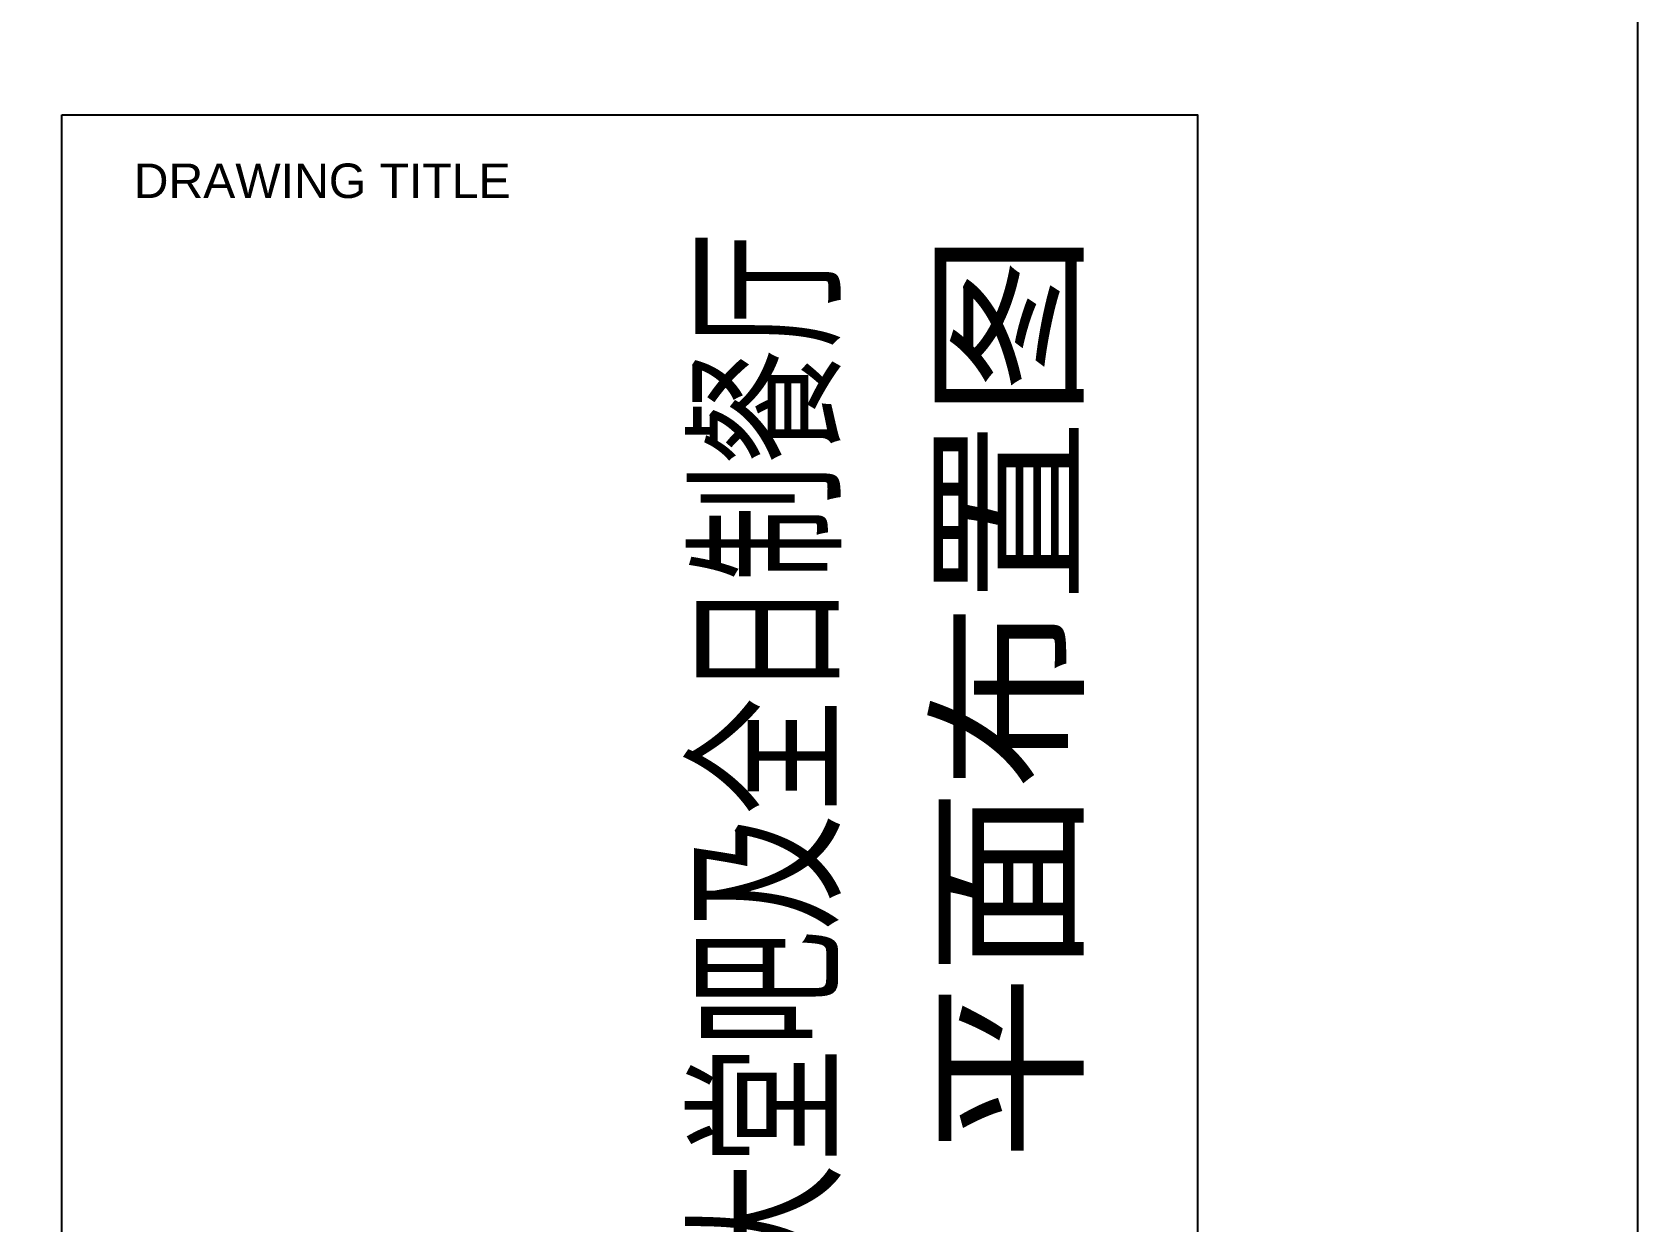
# Model space of a CAD drawing. Header units: millimetres. Extents: x 14385 to 129787, y 107826 to 186798.
# Drawn here: x 86758.3 to 86823.9, y 139992.1 to 140040.7 of the extents above; entities that cross this region are included whole.
import ezdxf
from ezdxf.enums import TextEntityAlignment as Align

# ---------------------------------------------------------------- set-up
doc = ezdxf.new("R2010")
doc.units = ezdxf.units.MM
doc.header["$LTSCALE"] = 1000
doc.layers.add('IDS-TEXT', color=50, linetype='Continuous')
doc.layers.add('TK', color=1, linetype='Continuous')
doc.styles.add('Arial', font='arial.ttf')
doc.styles.add('黑体', font='simhei.ttf', dxfattribs={"width": 0.8})

# ---------------------------------------------------------------- blocks, each defined once
blk = doc.blocks.new('A$C56D03EAD')
at = {"color": 150, "linetype": 'Continuous', "style": '黑体', "width": 1.652174, "flags": 8}
for p, p2 in [((-46.815, 154.551), (-46.815, 352.575)), ((-32.806, 154.551), (-32.806, 352.575))]:
    blk.add_attdef('五层405号套房天花布置图000000000000000', text='', height=7.206, rotation=90, dxfattribs=at).set_placement(p, p2, align=Align.FIT)
at = {"color": 150, "linetype": 'Continuous', "style": '黑体', "flags": 8}
for p in [(-84.266, 154.613), (-69.252, 154.613)]:
    blk.add_attdef('五层405号套房天花布置图', text='', height=7.206, rotation=90, dxfattribs=at).set_placement(p, align=Align.TOP_LEFT)
at = {"color": 150, "style": 'Arial', "flags": 8}
for tag, p in [('1:50', (-69.7, 71.399)), ('2009-11-28', (-47.688, 71.547))]:
    blk.add_attdef(tag, p, '', height=2.882, dxfattribs=at)
blk.add_attdef('RC-405', text='', height=12.01, dxfattribs=at).set_placement((-57.435, 35.107), align=Align.MIDDLE)
blk = doc.blocks.new('FSAFDSAFSAD')
at = {"layer": 'TK', "color": 255}
blk.add_lwpolyline([(-187.354, 2036.091), (-1376.354, 2036.091), (-1376.354, 1195.091), (-187.354, 1195.091)], close=True, dxfattribs=at)
at = {"layer": 'TK', "color": 150}
blk.add_lwpolyline([(-278.434, 1552.706), (-212.802, 1552.706), (-212.802, 1346.814), (-278.434, 1346.814)], close=True, dxfattribs=at)
at = {"layer": 'TK', "color": 2, "style": 'Arial'}
blk.add_text('DRAWING TITLE', height=1.99004, dxfattribs=at).set_placement((-274.272, 1547.901))

msp = doc.modelspace()

# ---------------------------------------------------------------- block references
at = {"layer": 'IDS-TEXT', "color": 150}
ref = msp.add_blockref('A$C56D03EAD', (86823.94, 139783.116), dxfattribs=dict(at, xscale=0.7073170731746359, yscale=0.7073170731746359, zscale=0.7073170731746359))
ref.add_attrib('五层405号套房天花布置图000000000000000', 'LOBBY,LOBBY LOUNG & ALL DAY DINING   大堂大堂吧及全日制餐厅', dxfattribs={"layer": '0', "color": 150, "linetype": 'Continuous', "height": 5.09696, "rotation": 90, "style": '黑体', "width": 0.644068, "flags": 8}).set_placement((86790.827, 139892.433), (86790.827, 140032.498), align=Align.FIT)
ref.add_attrib('五层405号套房天花布置图000000000000000', 'FIXTURE & FURNISHING PLAN  平面布置图', dxfattribs={"layer": '0', "color": 150, "linetype": 'Continuous', "height": 5.09696, "rotation": 90, "style": '黑体', "width": 1.027027, "flags": 8}).set_placement((86800.736, 139892.433), (86800.736, 140032.498), align=Align.FIT)
at = {"layer": 'TK', "xscale": 0.7073170731746359, "yscale": 0.7073170731746359, "zscale": 0.7073170731746359}
msp.add_blockref('FSAFDSAFSAD', (86956.459, 138939.042), dxfattribs=at)

doc.saveas('drawing.dxf')
